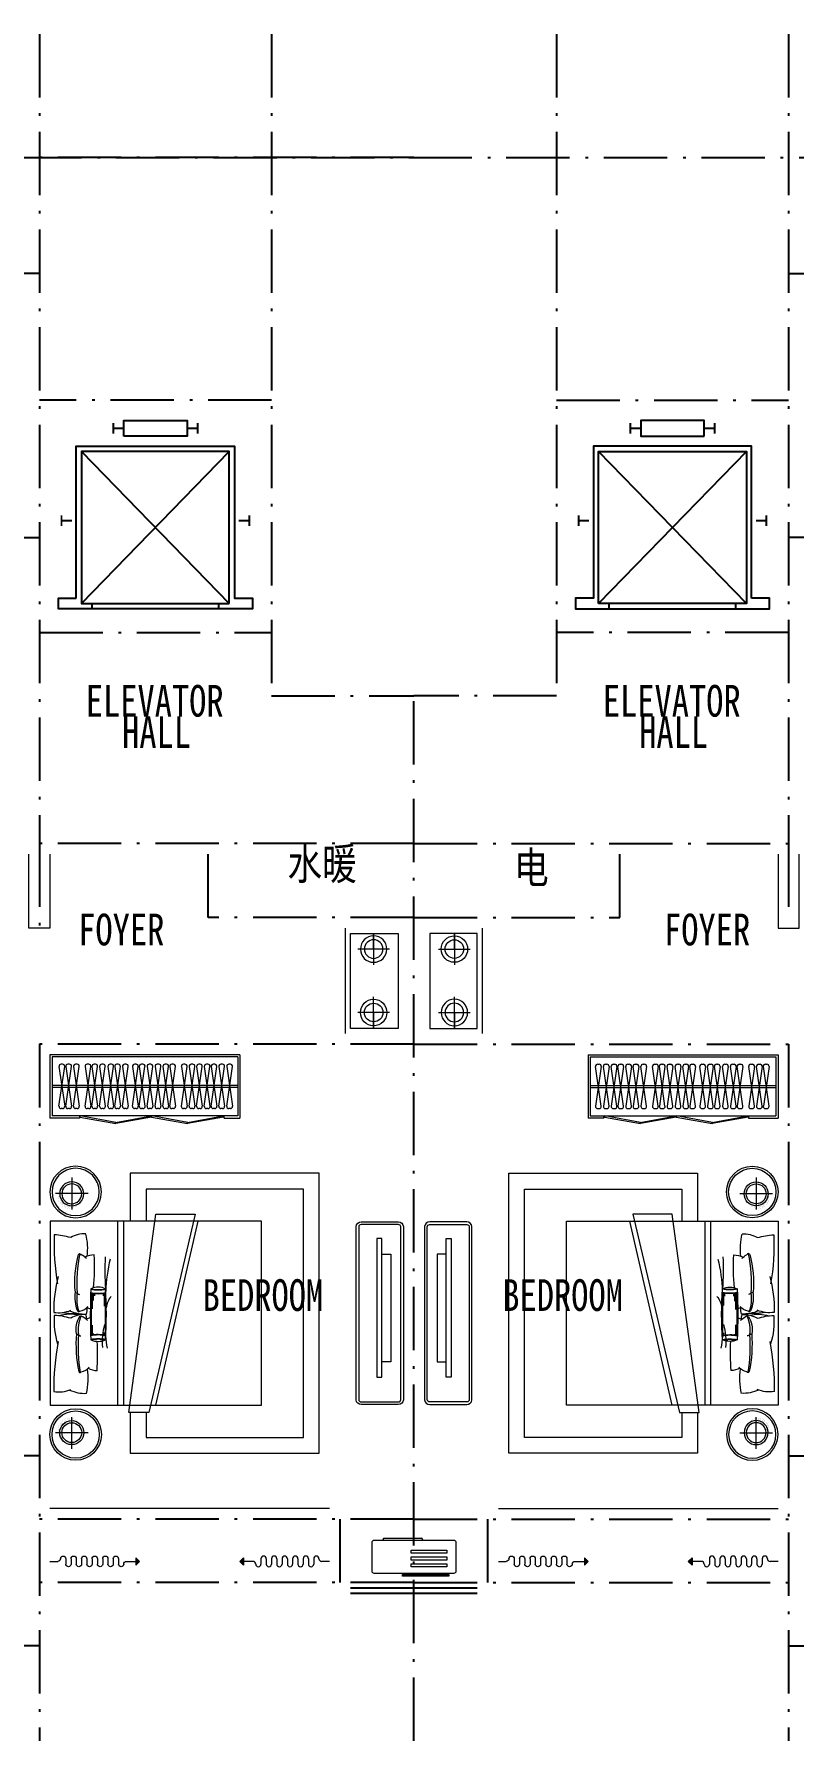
# Model space of a CAD drawing. Extents: x 164940 to 3842273, y 640355 to 1124023.
# Drawn here: x 3646167 to 3653367, y 1094277 to 1110446 of the extents above; entities that cross this region are included whole.
import ezdxf

# ---------------------------------------------------------------- set-up
doc = ezdxf.new("R2010")
doc.units = 0
doc.header["$LTSCALE"] = 1000
doc.header["$MEASUREMENT"] = 0
doc.linetypes.add('ACAD_ISO10W100', pattern=[18.5, 12, -3, 0.5, -3])
doc.linetypes.add('DOTE', pattern=[2.42, 2, -0.2, 0.02, -0.2])
for name, color, linetype, lineweight in [('-家具', 33, 'Continuous', 9), ('家具', 33, 'Continuous', 5), ('看线', 5, 'Continuous', 0)]:
    doc.layers.add(name, color=color, linetype=linetype, lineweight=lineweight)
for name, color, linetype in [('-阳台栏杆', 152, 'Continuous'), ('DOTE', 1, 'DOTE'), ('STAIR', 43, 'Continuous')]:
    doc.layers.add(name, color=color, linetype=linetype)
doc.styles.add('-黑体', font='SIMHEI.TTF', dxfattribs={"width": 0.8})

# ---------------------------------------------------------------- blocks, each defined once
blk = doc.blocks.new('A$C45025D1E')
for p, q in [((1620, 50), (220, 1490)), ((1620, 1490), (220, 50)), ((320, 0), (320, 50)), ((1520, 0), (1520, 50))]:
    blk.add_line(p, q)
for points in [[(1220, 1635), (1220, 1785), (620, 1785), (620, 1635)], [(1670, 100), (1670, 1540), (170, 1540), (170, 100), (0, 100), (0, 0), (1840, 0), (1840, 100)], [(220, 50), (220, 1490), (1620, 1490), (1620, 50)]]:
    blk.add_lwpolyline(points, close=True)
at = {"const_width": 18}
for points in [[(520, 1760), (520, 1660)], [(620, 1710), (520, 1710)], [(1220, 1710), (1320, 1710)], [(1320, 1760), (1320, 1660)], [(30, 885), (30, 785)], [(130, 835), (30, 835)], [(1710, 835), (1810, 835)], [(1810, 885), (1810, 785)]]:
    blk.add_lwpolyline(points, dxfattribs=at)
blk = doc.blocks.new('A$C4EB5717C')
at = {"layer": '家具', "color": 8}
for p, q in [((520, 110), (520, 120)), ((883, 100), (530, 100)), ((893, 120), (893, 110))]:
    blk.add_line(p, q, dxfattribs=at)
at = {"layer": '家具'}
blk.add_lwpolyline([(220, 120), (980, 120, 0.414214), (1000, 140), (1000, 410, 0.414214), (980, 430), (220, 430, 0.414214), (200, 410), (200, 140, 0.414214)], format="xyb", close=True, dxfattribs=at)
at = {"layer": '家具', "color": 8}
for points in [[(269, 459), (709, 459), (709, 444), (269, 444)], [(290, 372), (626, 372), (626, 343), (290, 343)], [(290, 306), (626, 306), (626, 277), (290, 277)], [(290, 240), (626, 240), (626, 211), (290, 211)]]:
    blk.add_lwpolyline(points, close=True, dxfattribs=at)
for centre, start, end in [((530, 110), 180, 270), ((883, 110), 270, 0)]:
    blk.add_arc(centre, 10, start, end, dxfattribs=at)
blk = doc.blocks.new('A$C50400A6F')
at = {"layer": '家具'}
blk.add_hatch(color=256, dxfattribs=at).paths.add_polyline_path([(815, 15), (815, 85), (850, 50)])
for p, q in [((0, 50), (75, 50)), ((100, 25), (100, 25)), ((150, 25), (150, 75)), ((200, 25), (200, 75)), ((250, 25), (250, 75)), ((300, 25), (300, 75)), ((350, 25), (350, 75)), ((400, 25), (400, 75)), ((450, 25), (450, 75)), ((500, 25), (500, 75)), ((550, 25), (550, 75)), ((600, 25), (600, 75)), ((650, 25), (650, 75)), ((700, 75), (700, 75)), ((725, 50), (815, 50)), ((850, 50), (815, 85)), ((815, 15), (815, 85)), ((850, 50), (815, 15))]:
    blk.add_line(p, q, dxfattribs=at)
for centre, start, end in [((75, 25), 0, 90), ((125, 25), 180, 0), ((175, 75), 0, 180), ((225, 25), 180, 0), ((275, 75), 0, 180), ((325, 25), 180, 0), ((375, 75), 0, 180), ((425, 25), 180, 0), ((475, 75), 0, 180), ((525, 25), 180, 0), ((575, 75), 0, 180), ((625, 25), 180, 0), ((675, 75), 0, 180), ((725, 75), 180, 270)]:
    blk.add_arc(centre, 25, start, end, dxfattribs=at)
blk = doc.blocks.new('A$C3F2D231D')
at = {"layer": '家具', "rotation": 180}
blk.add_blockref('A$C50400A6F', (2046, 202), dxfattribs=at)
blk = doc.blocks.new('retgqertgqwer')
h = blk.add_hatch()
h.set_pattern_fill('DOTS', color=256, scale=157.35808, style=0)
h.set_pattern_definition([(270, (123323.228, -17399.964), (-10.3511467, -5.1755733), [0, -10.3511467])])
edge = h.paths.add_edge_path()
edge.add_ellipse((145413, -12956), major_axis=(-212, 212), ratio=1, start_angle=-37.6879, end_angle=-32.3813)
edge.add_ellipse((151086, -12464), major_axis=(-13, 5742), ratio=1, start_angle=87.8471, end_angle=91.8454, ccw=False)
edge.add_ellipse((145419, -11935), major_axis=(-236, 236), ratio=1, start_angle=122.6095, end_angle=129.5599)
edge.add_ellipse((146259, -12492), major_axis=(636, 636), ratio=1, start_angle=120.5964, end_angle=145.634)
edge = h.paths.add_edge_path()
edge.add_ellipse((145419, -11935), major_axis=(-236, 236), ratio=1, start_angle=142.5123, end_angle=147.3333)
edge.add_ellipse((141441, -12464), major_axis=(2868, 2868), ratio=1, start_angle=312.1605, end_angle=317.8644, ccw=False)
edge.add_ellipse((145413, -12956), major_axis=(-212, 212), ratio=1, start_angle=-60.0043, end_angle=-56.914)
edge.add_ellipse((143962, -12510), major_axis=(1075, 1075), ratio=1, start_angle=309.2793, end_angle=324.2117)
for p, q in [((144962, -11582), (144962, -13326)), ((146967, -11582), (144962, -11582)), ((145603, -11582), (145603, -13326)), ((145710, -13393), (145964, -11515)), ((146338, -11515), (145897, -13393)), ((145964, -11515), (146338, -11515)), ((146967, -13326), (146967, -11582)), ((144962, -13326), (146967, -13326)), ((145897, -13393), (145710, -13393))]:
    blk.add_line(p, q)
for points in [[(145657, -11582), (145657, -13326)], [(145964, -13326), (146365, -11582)]]:
    blk.add_lwpolyline(points)
for centre, radius, start, end in [((147080, -11806), 2080, 177.3911, 190.2562), ((144986, -12269), 558, 72.1088, 88.3175), ((145285, -11948), 246, 85.9418, 121.1419), ((144760, -11841), 559, 352.5716, 14.2519), ((146149, -12157), 955, 164.1523, 185.8658), ((146526, -12167), 1311, 167.8101, 184.1782), ((145144, -12103), 234, 46.1351, 60.2564), ((145401, -12183), 283, 94.0055, 112.6452), ((143384, -12021), 2000, 354.4988, 3.4635), ((147304, -12049), 1823, 175.977, 185.4715), ((146849, -12278), 1359, 165.6108, 178.6725), ((146260, -12431), 1263, 165.0393, 180.6379), ((145518, -12302), 322, 171.6397, 203.4317), ((145221, -12229), 33, 236.7439, 267.2171), ((145629, -12316), 413, 172.5992, 197.4476), ((145240, -12251), 24, 208.4301, 275.5644), ((151086, -12464), 5742, 177.5887, 182.4113), ((145419, -12369), 162, 64.4578, 115.5369), ((145419, -11808), 421, 260.4483, 279.5465), ((145419, -11808), 425, 260.4483, 279.5465), ((141441, -12464), 4055, 356.5849, 3.4151), ((145199, -11908), 550, 248.4799, 248.4982), ((145043, -12148), 301, 261.1639, 292.7111), ((145199, -11908), 550, 257.8027, 273.9996), ((145291, -12121), 341, 245.2223, 272.631), ((145231, -12320), 114, 277.552, 322.3922), ((144680, -12313), 644, 346.6802, 352.0805), ((145396, -12241), 179, 241.9089, 253.2624), ((145696, -12423), 202, 140.4651, 174.4241), ((145707, -12530), 707, 175.5432, 197.6349), ((144986, -13033), 558, 72.1088, 88.3175), ((145154, -12863), 399, 78.5548, 105.4297), ((145285, -12712), 246, 85.9418, 121.1419), ((145415, -12603), 209, 145.7395, 192.4473), ((145532, -12610), 304, 154.5503, 188.6278), ((145156, -12692), 234, 46.1351, 60.2564), ((144760, -12605), 559, 10.009, 14.2519), ((145413, -12772), 283, 103.9578, 112.6452), ((146089, -12720), 632, 165.3562, 185.1777), ((146533, -12602), 1046, 177.4989, 190.0201), ((147424, -13177), 2427, 169.2238, 180.4702), ((146525, -12743), 1317, 175.8512, 191.5283), ((145233, -12623), 33, 236.7439, 267.2171), ((146918, -12764), 1690, 176.3374, 188.6018), ((145252, -12644), 24, 208.4301, 275.5644), ((145419, -13176), 479, 81.577, 98.4622), ((145419, -13176), 475, 81.577, 98.4622), ((145419, -12550), 171, 245.8747, 294.1645), ((142559, -12833), 2853, 356.7235, 2.2652), ((145243, -12896), 114, 277.552, 322.3922), ((144680, -13065), 644, 346.6802, 7.4046), ((145408, -12818), 179, 241.9089, 270.0684), ((145043, -12899), 301, 261.1639, 292.7111), ((145291, -12872), 341, 245.2223, 272.631)]:
    blk.add_arc(centre, radius, start, end)
at = {"color": 8}
for centre, radius, start, end in [((145419, -11935), 334, 257.4784, 282.4528), ((145419, -11935), 330, 257.4784, 282.4528), ((145413, -12956), 300, 74.8235, 102.7689), ((145413, -12956), 296, 74.8235, 102.7689)]:
    blk.add_arc(centre, radius, start, end, dxfattribs=at)
for points, knots in [([(145231, -11896), (145235, -11893), (145241, -11886), (145252, -11893), (145257, -11897), (145260, -11900)], [0, 0, 0, 0, 12.892248, 21.593346, 32.835114, 32.835114, 32.835114, 32.835114]), ([(145223, -12430), (145224, -12434), (145228, -12441), (145240, -12439), (145244, -12434), (145246, -12432)], [0, 0, 0, 0, 10.960058, 20.752304, 28.699542, 28.699542, 28.699542, 28.699542]), ([(145243, -12486), (145246, -12482), (145252, -12475), (145263, -12482), (145269, -12487), (145272, -12489)], [0, 0, 0, 0, 12.892248, 21.593346, 32.835114, 32.835114, 32.835114, 32.835114]), ([(145235, -13006), (145236, -13011), (145239, -13018), (145251, -13016), (145256, -13011), (145258, -13009)], [0, 0, 0, 0, 10.960058, 20.752304, 28.699542, 28.699542, 28.699542, 28.699542])]:
    blk.add_open_spline(points, degree=3, knots=knots)
blk = doc.blocks.new('A$C37E25A2D')
for p, q in [((154, 0), (-154, 0)), ((-121, 1), (-121, 1)), ((-108, 20), (-108, 20)), ((-108, 7), (-108, 7)), ((-95, 39), (-95, 39)), ((-95, 26), (-95, 26)), ((-95, 14), (-95, 14)), ((-95, 1), (-95, 1)), ((-83, 45), (-83, 45)), ((0, 151), (0, -151)), ((-121, -12), (-121, -12)), ((-121, -25), (-121, -25)), ((-121, -37), (-121, -37)), ((-121, -50), (-121, -50)), ((-121, -63), (-121, -63)), ((-121, -75), (-121, -75)), ((-108, -6), (-108, -6)), ((-108, -18), (-108, -18)), ((-108, -31), (-108, -31)), ((-108, -44), (-108, -44)), ((-108, -56), (-108, -56)), ((-108, -69), (-108, -69)), ((-108, -82), (-108, -82)), ((-108, -94), (-108, -94)), ((-95, -12), (-95, -12)), ((-95, -25), (-95, -25)), ((-95, -37), (-95, -37)), ((-95, -50), (-95, -50)), ((-95, -63), (-95, -63)), ((-95, -75), (-95, -75)), ((-95, -88), (-95, -88)), ((-95, -101), (-95, -101)), ((-83, -56), (-83, -56)), ((-83, -69), (-83, -69)), ((-83, -82), (-83, -82)), ((-83, -94), (-83, -94)), ((-83, -107), (-83, -107)), ((-83, -120), (-83, -120)), ((-70, -75), (-70, -75)), ((-70, -88), (-70, -88)), ((-70, -101), (-70, -101)), ((-70, -113), (-70, -113)), ((-70, -126), (-70, -126)), ((-57, -82), (-57, -82)), ((-57, -94), (-57, -94)), ((-57, -107), (-57, -107)), ((-57, -120), (-57, -120)), ((-57, -133), (-57, -133)), ((-44, -88), (-44, -88)), ((-44, -101), (-44, -101)), ((-44, -113), (-44, -113)), ((-44, -126), (-44, -126)), ((-44, -139), (-44, -139)), ((-32, -94), (-32, -94)), ((-32, -107), (-32, -107)), ((-32, -120), (-32, -120)), ((-32, -133), (-32, -133)), ((-19, -101), (-19, -101)), ((-19, -113), (-19, -113)), ((-19, -126), (-19, -126)), ((-19, -139), (-19, -139)), ((-6, -107), (-6, -107)), ((-6, -120), (-6, -120)), ((-6, -133), (-6, -133)), ((6, -101), (6, -101)), ((6, -113), (6, -113)), ((6, -126), (6, -126)), ((6, -139), (6, -139)), ((19, -107), (19, -107)), ((19, -120), (19, -120)), ((19, -133), (19, -133)), ((32, -101), (32, -101)), ((32, -113), (32, -113)), ((32, -126), (32, -126)), ((44, -94), (44, -94)), ((44, -107), (44, -107)), ((44, -120), (44, -120)), ((57, -88), (57, -88)), ((57, -101), (57, -101)), ((70, -69), (70, -69)), ((70, -82), (70, -82)), ((83, -50), (83, -50))]:
    blk.add_line(p, q)
at = {"extrusion": (0, 0, -1)}
for centre, major_axis, start_param, end_param in [((37, 15), (-244, 0), 4.711454, 10.994639), ((0, -3), (114, 1), 1.575887, 7.859072)]:
    blk.add_ellipse(centre, major_axis=major_axis, ratio=1, start_param=start_param, end_param=end_param, dxfattribs=at)
at = {"color": 8, "extrusion": (0, 0, -1)}
for centre, major_axis, start_param, end_param in [((37, 15), (-224, 0), 4.712042, 10.995227), ((0, -3), (94, 0.5), 1.575898, 7.859083)]:
    blk.add_ellipse(centre, major_axis=major_axis, ratio=1, start_param=start_param, end_param=end_param, dxfattribs=at)
blk = doc.blocks.new('A$C1D226055')
blk.add_lwpolyline([(424, 1730, -0.395939), (474, 1686), (474, 44, -0.395939), (424, 0), (74, 0, -0.395939), (25, 44), (25, 1686, -0.395939), (74, 1730)], format="xyb", close=True)
at = {"color": 8}
for points in [[(50, 1686), (50, 44)], [(426, 1705), (72, 1705)], [(449, 44), (449, 1686)], [(72, 25), (426, 25)]]:
    blk.add_lwpolyline(points, dxfattribs=at)
for points in [[(270, 1572), (222, 1572), (222, 258), (270, 258)], [(270, 1424), (353, 1424), (353, 406), (270, 406)]]:
    blk.add_lwpolyline(points, close=True)
for centre, start, end in [((73, 1682), 91.1893, 175.2129), ((425, 1682), 4.7871, 88.8107), ((73, 49), 184.7871, 268.8107), ((425, 49), 271.1893, 355.2129)]:
    blk.add_arc(centre, 23.6, start, end, dxfattribs=at)
blk = doc.blocks.new('fgdfghdfh')
at = {"layer": '家具'}
for p, q in [((187, 0), (-187, 0)), ((0, 187), (0, -187)), ((0, 0), (0, 187))]:
    blk.add_line(p, q, dxfattribs=at)
at = {"layer": '家具', "extrusion": (0, 0, -1)}
for major_axis, start_param, end_param in [((-157, 0), -0.000554, 6.282631), ((-110, 0), -0.000635, 6.28255)]:
    blk.add_ellipse((0, 0), major_axis=major_axis, ratio=1, start_param=start_param, end_param=end_param, dxfattribs=at)

msp = doc.modelspace()

# ---------------------------------------------------------------- linework, layer by layer
at = {"layer": '-家具'}
for p, q in [((3649117, 1100977), (3649117, 1101977)), ((3650417, 1100977), (3650417, 1101977)), ((3648117, 1100777), (3646317, 1100777)), ((3646317, 1100777), (3646317, 1100197)), ((3648097, 1100757), (3646337, 1100757)), ((3646337, 1100757), (3646337, 1100197)), ((3646403, 1100290), (3646457, 1100665)), ((3646403, 1100665), (3646457, 1100290)), ((3646437, 1100687), (3646423, 1100687)), ((3646468, 1100290), (3646521, 1100665)), ((3646468, 1100665), (3646521, 1100290)), ((3646502, 1100687), (3646487, 1100687)), ((3646541, 1100290), (3646595, 1100665)), ((3646541, 1100665), (3646595, 1100290)), ((3646575, 1100687), (3646561, 1100687)), ((3646651, 1100290), (3646704, 1100665)), ((3646651, 1100665), (3646704, 1100290)), ((3646685, 1100687), (3646670, 1100687)), ((3646715, 1100290), (3646769, 1100665)), ((3646715, 1100665), (3646769, 1100290)), ((3646749, 1100687), (3646735, 1100687)), ((3646788, 1100290), (3646842, 1100665)), ((3646788, 1100665), (3646842, 1100290)), ((3646823, 1100687), (3646808, 1100687)), ((3646867, 1100290), (3646921, 1100665)), ((3646867, 1100665), (3646921, 1100290)), ((3646901, 1100687), (3646887, 1100687)), ((3646931, 1100290), (3646985, 1100665)), ((3646931, 1100665), (3646985, 1100290)), ((3646965, 1100687), (3646951, 1100687)), ((3647005, 1100290), (3647059, 1100665)), ((3647005, 1100665), (3647059, 1100290)), ((3647039, 1100687), (3647025, 1100687)), ((3647100, 1100290), (3647154, 1100665)), ((3647100, 1100665), (3647154, 1100290)), ((3647134, 1100687), (3647120, 1100687)), ((3647164, 1100290), (3647218, 1100665)), ((3647164, 1100665), (3647218, 1100290)), ((3647199, 1100687), (3647184, 1100687)), ((3647238, 1100290), (3647292, 1100665)), ((3647238, 1100665), (3647292, 1100290)), ((3647272, 1100687), (3647258, 1100687)), ((3647315, 1100290), (3647369, 1100665)), ((3647315, 1100665), (3647369, 1100290)), ((3647349, 1100687), (3647334, 1100687)), ((3647388, 1100290), (3647442, 1100665)), ((3647388, 1100665), (3647442, 1100290)), ((3647422, 1100687), (3647408, 1100687)), ((3647453, 1100290), (3647507, 1100665)), ((3647453, 1100665), (3647507, 1100290)), ((3647487, 1100687), (3647472, 1100687)), ((3647563, 1100290), (3647617, 1100665)), ((3647563, 1100665), (3647617, 1100290)), ((3647597, 1100687), (3647582, 1100687)), ((3647637, 1100290), (3647691, 1100665)), ((3647637, 1100665), (3647691, 1100290)), ((3647671, 1100687), (3647657, 1100687)), ((3647707, 1100290), (3647761, 1100665)), ((3647707, 1100665), (3647761, 1100290)), ((3647741, 1100687), (3647727, 1100687)), ((3647780, 1100290), (3647834, 1100665)), ((3647780, 1100665), (3647834, 1100290)), ((3647815, 1100687), (3647800, 1100687)), ((3647845, 1100290), (3647899, 1100665)), ((3647845, 1100665), (3647899, 1100290)), ((3647879, 1100687), (3647865, 1100687)), ((3647918, 1100290), (3647972, 1100665)), ((3647918, 1100665), (3647972, 1100290)), ((3647953, 1100687), (3647938, 1100687)), ((3647993, 1100290), (3648047, 1100665)), ((3647993, 1100665), (3648047, 1100290)), ((3648027, 1100687), (3648013, 1100687)), ((3648097, 1100757), (3648097, 1100197)), ((3648117, 1100777), (3648117, 1100177)), ((3651417, 1100777), (3653217, 1100777)), ((3651417, 1100777), (3651417, 1100177)), ((3651437, 1100757), (3653197, 1100757)), ((3651437, 1100757), (3651437, 1100197)), ((3651542, 1100290), (3651488, 1100665)), ((3651542, 1100665), (3651488, 1100290)), ((3651508, 1100687), (3651522, 1100687)), ((3651616, 1100290), (3651562, 1100665)), ((3651616, 1100665), (3651562, 1100290)), ((3651582, 1100687), (3651596, 1100687)), ((3651690, 1100290), (3651636, 1100665)), ((3651690, 1100665), (3651636, 1100290)), ((3651656, 1100687), (3651670, 1100687)), ((3651754, 1100290), (3651700, 1100665)), ((3651754, 1100665), (3651700, 1100290)), ((3651720, 1100687), (3651734, 1100687)), ((3651828, 1100290), (3651774, 1100665)), ((3651828, 1100665), (3651774, 1100290)), ((3651794, 1100687), (3651808, 1100687)), ((3651898, 1100290), (3651844, 1100665)), ((3651898, 1100665), (3651844, 1100290)), ((3651864, 1100687), (3651878, 1100687)), ((3651972, 1100290), (3651918, 1100665)), ((3651972, 1100665), (3651918, 1100290)), ((3651938, 1100687), (3651952, 1100687)), ((3652082, 1100290), (3652028, 1100665)), ((3652082, 1100665), (3652028, 1100290)), ((3652048, 1100687), (3652062, 1100687)), ((3652146, 1100290), (3652093, 1100665)), ((3652146, 1100665), (3652093, 1100290)), ((3652112, 1100687), (3652127, 1100687)), ((3652220, 1100290), (3652166, 1100665)), ((3652220, 1100665), (3652166, 1100290)), ((3652186, 1100687), (3652200, 1100687)), ((3652297, 1100290), (3652243, 1100665)), ((3652297, 1100665), (3652243, 1100290)), ((3652263, 1100687), (3652277, 1100687)), ((3652370, 1100290), (3652316, 1100665)), ((3652370, 1100665), (3652316, 1100290)), ((3652336, 1100687), (3652350, 1100687)), ((3652435, 1100290), (3652381, 1100665)), ((3652435, 1100665), (3652381, 1100290)), ((3652401, 1100687), (3652415, 1100687)), ((3652530, 1100290), (3652476, 1100665)), ((3652530, 1100665), (3652476, 1100290)), ((3652496, 1100687), (3652510, 1100687)), ((3652604, 1100290), (3652550, 1100665)), ((3652604, 1100665), (3652550, 1100290)), ((3652569, 1100687), (3652584, 1100687)), ((3652668, 1100290), (3652614, 1100665)), ((3652668, 1100665), (3652614, 1100290)), ((3652634, 1100687), (3652648, 1100687)), ((3652746, 1100290), (3652692, 1100665)), ((3652746, 1100665), (3652692, 1100290)), ((3652712, 1100687), (3652726, 1100687)), ((3652820, 1100290), (3652766, 1100665)), ((3652820, 1100665), (3652766, 1100290)), ((3652786, 1100687), (3652800, 1100687)), ((3652884, 1100290), (3652830, 1100665)), ((3652884, 1100665), (3652830, 1100290)), ((3652850, 1100687), (3652864, 1100687)), ((3652994, 1100290), (3652940, 1100665)), ((3652994, 1100665), (3652940, 1100290)), ((3652959, 1100687), (3652974, 1100687)), ((3653067, 1100290), (3653013, 1100665)), ((3653067, 1100665), (3653013, 1100290)), ((3653033, 1100687), (3653047, 1100687)), ((3653132, 1100290), (3653078, 1100665)), ((3653132, 1100665), (3653078, 1100290)), ((3653097, 1100687), (3653112, 1100687)), ((3653197, 1100757), (3653197, 1100197)), ((3653217, 1100777), (3653217, 1100197)), ((3648097, 1100487), (3646337, 1100487)), ((3648097, 1100467), (3646337, 1100467)), ((3651437, 1100487), (3653197, 1100487)), ((3651437, 1100467), (3653197, 1100467)), ((3646317, 1100197), (3646317, 1100177)), ((3646597, 1100177), (3646317, 1100177)), ((3648097, 1100197), (3646337, 1100197)), ((3646437, 1100267), (3646423, 1100267)), ((3646502, 1100267), (3646487, 1100267)), ((3646575, 1100267), (3646561, 1100267)), ((3646597, 1100197), (3646597, 1100177)), ((3646685, 1100267), (3646670, 1100267)), ((3646749, 1100267), (3646735, 1100267)), ((3646823, 1100267), (3646808, 1100267)), ((3646901, 1100267), (3646887, 1100267)), ((3646965, 1100267), (3646951, 1100267)), ((3647039, 1100267), (3647025, 1100267)), ((3647134, 1100267), (3647120, 1100267)), ((3647199, 1100267), (3647184, 1100267)), ((3647272, 1100267), (3647258, 1100267)), ((3647349, 1100267), (3647334, 1100267)), ((3647422, 1100267), (3647408, 1100267)), ((3647487, 1100267), (3647472, 1100267)), ((3647597, 1100267), (3647582, 1100267)), ((3647671, 1100267), (3647657, 1100267)), ((3647741, 1100267), (3647727, 1100267)), ((3647815, 1100267), (3647800, 1100267)), ((3647879, 1100267), (3647865, 1100267)), ((3647953, 1100267), (3647938, 1100267)), ((3647967, 1100177), (3647967, 1100197)), ((3647967, 1100177), (3648117, 1100177)), ((3648027, 1100267), (3648013, 1100267)), ((3651567, 1100177), (3651417, 1100177)), ((3651437, 1100197), (3653197, 1100197)), ((3651508, 1100267), (3651522, 1100267)), ((3651567, 1100177), (3651567, 1100197)), ((3651582, 1100267), (3651596, 1100267)), ((3651656, 1100267), (3651670, 1100267)), ((3651720, 1100267), (3651734, 1100267)), ((3651794, 1100267), (3651808, 1100267)), ((3651864, 1100267), (3651878, 1100267)), ((3651938, 1100267), (3651952, 1100267)), ((3652048, 1100267), (3652062, 1100267)), ((3652112, 1100267), (3652127, 1100267)), ((3652186, 1100267), (3652200, 1100267)), ((3652263, 1100267), (3652277, 1100267)), ((3652336, 1100267), (3652350, 1100267)), ((3652401, 1100267), (3652415, 1100267)), ((3652496, 1100267), (3652510, 1100267)), ((3652569, 1100267), (3652584, 1100267)), ((3652634, 1100267), (3652648, 1100267)), ((3652712, 1100267), (3652726, 1100267)), ((3652786, 1100267), (3652800, 1100267)), ((3652850, 1100267), (3652864, 1100267)), ((3652937, 1100197), (3652937, 1100177)), ((3652937, 1100177), (3653217, 1100177)), ((3652959, 1100267), (3652974, 1100267)), ((3653033, 1100267), (3653047, 1100267)), ((3653097, 1100267), (3653112, 1100267)), ((3653217, 1100197), (3653217, 1100177))]:
    msp.add_line(p, q, dxfattribs=at)
for points in [[(3646317, 1102677), (3646317, 1101977), (3646117, 1101977), (3646117, 1102677)], [(3653217, 1102677), (3653217, 1101977), (3653417, 1101977), (3653417, 1102677)], [(3647079, 1097389), (3647079, 1097001), (3648869, 1097001), (3648869, 1099654), (3647079, 1099654), (3647079, 1099200)], [(3647229, 1097389), (3647229, 1097151), (3648719, 1097151), (3648719, 1099504), (3647229, 1099504), (3647229, 1099200)], [(3652455, 1097389), (3652455, 1097001), (3650666, 1097001), (3650666, 1099654), (3652455, 1099654), (3652455, 1099200)], [(3652305, 1097389), (3652305, 1097151), (3650816, 1097151), (3650816, 1099504), (3652305, 1099504), (3652305, 1099200)]]:
    msp.add_lwpolyline(points, dxfattribs=at)
for points in [[(3649167, 1101927), (3649617, 1101927), (3649617, 1101027), (3649167, 1101027)], [(3650367, 1101927), (3649917, 1101927), (3649917, 1101027), (3650367, 1101027)], [(3646601, 1100187), (3646941, 1100124), (3646943, 1100134), (3646603, 1100197)], [(3647281, 1100187), (3646941, 1100124), (3646940, 1100134), (3647280, 1100197)], [(3647281, 1100187), (3647621, 1100124), (3647623, 1100134), (3647283, 1100197)], [(3647961, 1100187), (3647621, 1100124), (3647620, 1100134), (3647960, 1100197)], [(3651573, 1100187), (3651913, 1100124), (3651915, 1100134), (3651575, 1100197)], [(3652253, 1100187), (3651913, 1100124), (3651912, 1100134), (3652252, 1100197)], [(3652253, 1100187), (3652593, 1100124), (3652595, 1100134), (3652255, 1100197)], [(3652933, 1100187), (3652593, 1100124), (3652592, 1100134), (3652932, 1100197)]]:
    msp.add_lwpolyline(points, close=True, dxfattribs=at)
for centre, start, end in [((3646423, 1100667), 90, 187.5946), ((3646437, 1100667), 352.4054, 90), ((3646487, 1100667), 90, 187.5946), ((3646502, 1100667), 352.4054, 90), ((3646561, 1100667), 90, 187.5946), ((3646575, 1100667), 352.4054, 90), ((3646670, 1100667), 90, 187.5946), ((3646685, 1100667), 352.4054, 90), ((3646735, 1100667), 90, 187.5946), ((3646749, 1100667), 352.4054, 90), ((3646808, 1100667), 90, 187.5946), ((3646823, 1100667), 352.4054, 90), ((3646887, 1100667), 90, 187.5946), ((3646901, 1100667), 352.4054, 90), ((3646951, 1100667), 90, 187.5946), ((3646965, 1100667), 352.4054, 90), ((3647025, 1100667), 90, 187.5946), ((3647039, 1100667), 352.4054, 90), ((3647120, 1100667), 90, 187.5946), ((3647134, 1100667), 352.4054, 90), ((3647184, 1100667), 90, 187.5946), ((3647199, 1100667), 352.4054, 90), ((3647258, 1100667), 90, 187.5946), ((3647272, 1100667), 352.4054, 90), ((3647334, 1100667), 90, 187.5946), ((3647349, 1100667), 352.4054, 90), ((3647408, 1100667), 90, 187.5946), ((3647422, 1100667), 352.4054, 90), ((3647472, 1100667), 90, 187.5946), ((3647487, 1100667), 352.4054, 90), ((3647582, 1100667), 90, 187.5946), ((3647597, 1100667), 352.4054, 90), ((3647657, 1100667), 90, 187.5946), ((3647671, 1100667), 352.4054, 90), ((3647727, 1100667), 90, 187.5946), ((3647741, 1100667), 352.4054, 90), ((3647800, 1100667), 90, 187.5946), ((3647815, 1100667), 352.4054, 90), ((3647865, 1100667), 90, 187.5946), ((3647879, 1100667), 352.4054, 90), ((3647938, 1100667), 90, 187.5946), ((3647953, 1100667), 352.4054, 90), ((3648013, 1100667), 90, 187.5946), ((3648027, 1100667), 352.4054, 90), ((3651508, 1100667), 90, 187.5946), ((3651522, 1100667), 352.4054, 90), ((3651582, 1100667), 90, 187.5946), ((3651596, 1100667), 352.4054, 90), ((3651656, 1100667), 90, 187.5946), ((3651670, 1100667), 352.4054, 90), ((3651720, 1100667), 90, 187.5946), ((3651734, 1100667), 352.4054, 90), ((3651794, 1100667), 90, 187.5946), ((3651808, 1100667), 352.4054, 90), ((3651864, 1100667), 90, 187.5946), ((3651878, 1100667), 352.4054, 90), ((3651938, 1100667), 90, 187.5946), ((3651952, 1100667), 352.4054, 90), ((3652048, 1100667), 90, 187.5946), ((3652062, 1100667), 352.4054, 90), ((3652112, 1100667), 90, 187.5946), ((3652127, 1100667), 352.4054, 90), ((3652186, 1100667), 90, 187.5946), ((3652200, 1100667), 352.4054, 90), ((3652263, 1100667), 90, 187.5946), ((3652277, 1100667), 352.4054, 90), ((3652336, 1100667), 90, 187.5946), ((3652350, 1100667), 352.4054, 90), ((3652401, 1100667), 90, 187.5946), ((3652415, 1100667), 352.4054, 90), ((3652496, 1100667), 90, 187.5946), ((3652510, 1100667), 352.4054, 90), ((3652569, 1100667), 90, 187.5946), ((3652584, 1100667), 352.4054, 90), ((3652634, 1100667), 90, 187.5946), ((3652648, 1100667), 352.4054, 90), ((3652712, 1100667), 90, 187.5946), ((3652726, 1100667), 352.4054, 90), ((3652786, 1100667), 90, 187.5946), ((3652800, 1100667), 352.4054, 90), ((3652850, 1100667), 90, 187.5946), ((3652864, 1100667), 352.4054, 90), ((3652959, 1100667), 90, 187.5946), ((3652974, 1100667), 352.4054, 90), ((3653033, 1100667), 90, 187.5946), ((3653047, 1100667), 352.4054, 90), ((3653097, 1100667), 90, 187.5946), ((3653112, 1100667), 352.4054, 90), ((3646423, 1100287), 172.4054, 270), ((3646437, 1100287), 270, 7.5946), ((3646487, 1100287), 172.4054, 270), ((3646502, 1100287), 270, 7.5946), ((3646561, 1100287), 172.4054, 270), ((3646575, 1100287), 270, 7.5946), ((3646670, 1100287), 172.4054, 270), ((3646685, 1100287), 270, 7.5946), ((3646735, 1100287), 172.4054, 270), ((3646749, 1100287), 270, 7.5946), ((3646808, 1100287), 172.4054, 270), ((3646823, 1100287), 270, 7.5946), ((3646887, 1100287), 172.4054, 270), ((3646901, 1100287), 270, 7.5946), ((3646951, 1100287), 172.4054, 270), ((3646965, 1100287), 270, 7.5946), ((3647025, 1100287), 172.4054, 270), ((3647039, 1100287), 270, 7.5946), ((3647120, 1100287), 172.4054, 270), ((3647134, 1100287), 270, 7.5946), ((3647184, 1100287), 172.4054, 270), ((3647199, 1100287), 270, 7.5946), ((3647258, 1100287), 172.4054, 270), ((3647272, 1100287), 270, 7.5946), ((3647334, 1100287), 172.4054, 270), ((3647349, 1100287), 270, 7.5946), ((3647408, 1100287), 172.4054, 270), ((3647422, 1100287), 270, 7.5946), ((3647472, 1100287), 172.4054, 270), ((3647487, 1100287), 270, 7.5946), ((3647582, 1100287), 172.4054, 270), ((3647597, 1100287), 270, 7.5946), ((3647657, 1100287), 172.4054, 270), ((3647671, 1100287), 270, 7.5946), ((3647727, 1100287), 172.4054, 270), ((3647741, 1100287), 270, 7.5946), ((3647800, 1100287), 172.4054, 270), ((3647815, 1100287), 270, 7.5946), ((3647865, 1100287), 172.4054, 270), ((3647879, 1100287), 270, 7.5946), ((3647938, 1100287), 172.4054, 270), ((3647953, 1100287), 270, 7.5946), ((3648013, 1100287), 172.4054, 270), ((3648027, 1100287), 270, 7.5946), ((3651508, 1100287), 172.4054, 270), ((3651522, 1100287), 270, 7.5946), ((3651582, 1100287), 172.4054, 270), ((3651596, 1100287), 270, 7.5946), ((3651656, 1100287), 172.4054, 270), ((3651670, 1100287), 270, 7.5946), ((3651720, 1100287), 172.4054, 270), ((3651734, 1100287), 270, 7.5946), ((3651794, 1100287), 172.4054, 270), ((3651808, 1100287), 270, 7.5946), ((3651864, 1100287), 172.4054, 270), ((3651878, 1100287), 270, 7.5946), ((3651938, 1100287), 172.4054, 270), ((3651952, 1100287), 270, 7.5946), ((3652048, 1100287), 172.4054, 270), ((3652062, 1100287), 270, 7.5946), ((3652112, 1100287), 172.4054, 270), ((3652127, 1100287), 270, 7.5946), ((3652186, 1100287), 172.4054, 270), ((3652200, 1100287), 270, 7.5946), ((3652263, 1100287), 172.4054, 270), ((3652277, 1100287), 270, 7.5946), ((3652336, 1100287), 172.4054, 270), ((3652350, 1100287), 270, 7.5946), ((3652401, 1100287), 172.4054, 270), ((3652415, 1100287), 270, 7.5946), ((3652496, 1100287), 172.4054, 270), ((3652510, 1100287), 270, 7.5946), ((3652569, 1100287), 172.4054, 270), ((3652584, 1100287), 270, 7.5946), ((3652634, 1100287), 172.4054, 270), ((3652648, 1100287), 270, 7.5946), ((3652712, 1100287), 172.4054, 270), ((3652726, 1100287), 270, 7.5946), ((3652786, 1100287), 172.4054, 270), ((3652800, 1100287), 270, 7.5946), ((3652850, 1100287), 172.4054, 270), ((3652864, 1100287), 270, 7.5946), ((3652959, 1100287), 172.4054, 270), ((3652974, 1100287), 270, 7.5946), ((3653033, 1100287), 172.4054, 270), ((3653047, 1100287), 270, 7.5946), ((3653097, 1100287), 172.4054, 270), ((3653112, 1100287), 270, 7.5946)]:
    msp.add_arc(centre, 20, start, end, dxfattribs=at)
at = {"layer": '-阳台栏杆'}
for p, q in [((3649165, 1095727), (3650367, 1095727)), ((3649165, 1095677), (3650367, 1095677))]:
    msp.add_line(p, q, dxfattribs=at)
at = {"layer": 'DOTE', "linetype": 'ACAD_ISO10W100', "ltscale": 0.05}
for p, q in [((3646217, 1110446), (3646217, 1102777)), ((3648417, 1110446), (3648417, 1104177)), ((3651117, 1110446), (3651117, 1104177)), ((3653317, 1110446), (3653317, 1102777)), ((3649767, 1109277), (3634917, 1109277)), ((3634917, 1109277), (3664617, 1109277)), ((3646217, 1108177), (3634917, 1108177)), ((3653317, 1108177), (3664617, 1108177)), ((3648417, 1106977), (3646217, 1106977)), ((3651117, 1106977), (3653317, 1106977)), ((3634917, 1105677), (3646217, 1105677)), ((3664617, 1105677), (3653317, 1105677)), ((3646217, 1104777), (3648417, 1104777)), ((3653317, 1104777), (3651117, 1104777)), ((3648417, 1104177), (3649767, 1104177)), ((3649767, 1094277), (3649767, 1104177)), ((3651117, 1104177), (3649767, 1104177)), ((3649767, 1102777), (3646217, 1102777)), ((3646217, 1102777), (3646217, 1101977)), ((3647817, 1102077), (3647817, 1102777)), ((3649767, 1102777), (3653317, 1102777)), ((3651717, 1102077), (3651717, 1102777)), ((3653317, 1102777), (3653317, 1102077)), ((3649767, 1102077), (3647817, 1102077)), ((3649767, 1102077), (3651717, 1102077)), ((3649767, 1100877), (3646217, 1100877)), ((3646217, 1100877), (3646217, 1094277)), ((3649767, 1100877), (3653317, 1100877)), ((3653317, 1100877), (3653317, 1094277)), ((3646217, 1096977), (3642017, 1096977)), ((3653317, 1096977), (3657517, 1096977)), ((3649767, 1096377), (3646217, 1096377)), ((3649067, 1095777), (3649067, 1096377)), ((3649767, 1096377), (3653317, 1096377)), ((3650467, 1095777), (3650467, 1096377)), ((3649767, 1095777), (3646217, 1095777)), ((3649767, 1095777), (3653317, 1095777)), ((3646217, 1095177), (3634917, 1095177)), ((3653317, 1095177), (3664617, 1095177))]:
    msp.add_line(p, q, dxfattribs=at)
at = {"layer": '看线'}
for p, q in [((3648967, 1096477), (3646317, 1096477)), ((3650567, 1096477), (3653217, 1096477))]:
    msp.add_line(p, q, dxfattribs=at)

# ---------------------------------------------------------------- block references
at = {"layer": '-家具', "yscale": 0.8000000000465661, "zscale": 0.8}
for p, xscale in [((3649385, 1101778), 0.7999999998137355), ((3650150, 1101778), -0.7999999998137355)]:
    msp.add_blockref('fgdfghdfh', p, dxfattribs=dict(at, xscale=xscale))
at = {"layer": '-家具', "yscale": 0.8000000000465661, "zscale": 0.8, "rotation": 180}
for p, xscale in [((3649385, 1101177), -0.7999999998137355), ((3650150, 1101177), 0.7999999998137355)]:
    msp.add_blockref('fgdfghdfh', p, dxfattribs=dict(at, xscale=xscale))
at = {"layer": '-家具'}
for name, p in [('A$C37E25A2D', (3646524, 1099462)), ('retgqertgqwer', (3501356, 1110782)), ('A$C1D226055', (3649194, 1097463)), ('A$C3F2D231D', (3646921, 1095825)), ('A$C3F2D231D', (3651171, 1095825))]:
    msp.add_blockref(name, p, dxfattribs=at)
at = {"layer": '-家具', "xscale": -1}
for name, p in [('A$C37E25A2D', (3653010, 1099462)), ('A$C1D226055', (3650341, 1097463)), ('retgqertgqwer', (3798179, 1110782)), ('A$C3F2D231D', (3648363, 1095825)), ('A$C3F2D231D', (3652613, 1095825))]:
    msp.add_blockref(name, p, dxfattribs=at)
at = {"layer": '-家具', "xscale": -1, "rotation": 180}
msp.add_blockref('A$C37E25A2D', (3646524, 1097194), dxfattribs=at)
at = {"layer": '-家具', "rotation": 180}
for name, p in [('A$C37E25A2D', (3653010, 1097194)), ('A$C4EB5717C', (3650367, 1096296))]:
    msp.add_blockref(name, p, dxfattribs=at)
at = {"layer": 'STAIR', "xscale": -1}
msp.add_blockref('A$C45025D1E', (3648237, 1105001), dxfattribs=at)
at = {"layer": 'STAIR'}
msp.add_blockref('A$C45025D1E', (3651297, 1105001), dxfattribs=at)

# ---------------------------------------------------------------- texts
at = {"style": '-黑体', "width": 0.8}
for s, p in [('ELEVATOR', (3646657, 1103980)), ('ELEVATOR', (3651557, 1103980)), ('HALL', (3647001, 1103684)), ('HALL', (3651901, 1103684)), ('水暖', (3648569, 1102436, 7)), ('电', (3650716, 1102400, 7)), ('FOYER', (3646585, 1101813)), ('FOYER', (3652137, 1101813)), ('BEDROOM', (3647764, 1098350)), ('BEDROOM', (3650604, 1098350))]:
    msp.add_text(s, height=300, rotation=360, dxfattribs=at).set_placement(p)

doc.saveas('drawing.dxf')
